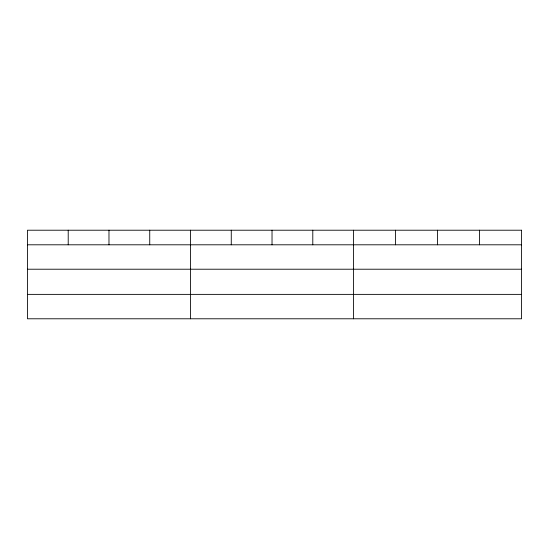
<?xml version="1.0" encoding="UTF-8"?>
<svg xmlns="http://www.w3.org/2000/svg" width="549" height="549" viewBox="0 0 549 549"><rect width="100%" height="100%" fill="white"/><g stroke="black" fill="none" stroke-linecap="round" stroke-linejoin="round"><path stroke-width="0.82" d="M27.45 244.799L521.55 244.799M27.45 269.216L521.55 269.216M27.45 294.374L521.55 294.374M479.551 230.216L479.551 244.799M437.553 230.216L437.553 244.799M395.555 230.216L395.555 244.799M353.556 230.216L353.556 318.784M312.793 230.216L312.793 244.799M272.029 230.216L272.029 244.799M231.266 230.216L231.266 244.799M190.503 230.216L190.503 318.784M149.74 230.216L149.74 244.799M108.977 230.216L108.977 244.799M68.213 230.216L68.213 244.799M521.55 230.216L27.45 230.216L27.45 318.784L521.55 318.784L521.55 230.216"/></g></svg>
